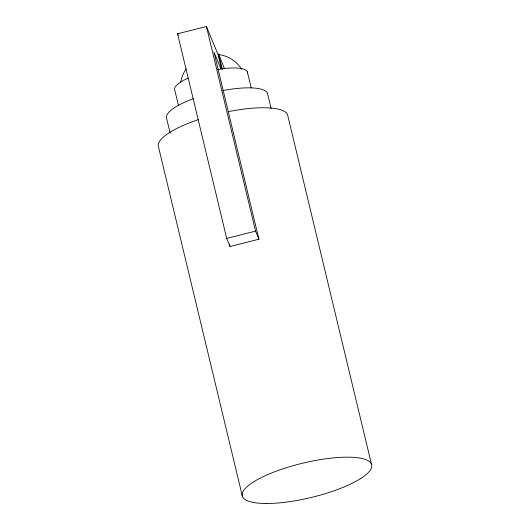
<?xml version="1.0" encoding="UTF-8"?>
<svg xmlns="http://www.w3.org/2000/svg" width="530" height="530" viewBox="0 0 530 530"><rect width="100%" height="100%" fill="white"/><g stroke="black" fill="none" stroke-linecap="round" stroke-linejoin="round"><path stroke-width="0.79" d="M221.01 69.059L213.968 52.039L258.912 239.229L230.04 246.503L226.688 238.394L177.563 33.774L206.428 26.5L218.049 54.583L221.467 68.847M226.688 238.394L255.559 231.126L258.912 239.229M177.563 33.774L178.193 35.291M371.437 464.088L287.545 114.659A66.561 17.675 -13.5 0 0 228.351 111.645M271.128 108.551L267.451 93.253A52.006 13.813 -13.5 0 0 222.64 90.617M247.358 71.841L251.227 87.947M224.402 68.549L218.559 53.775L222.302 69.37M206.428 26.5L255.559 231.126M229.464 244.091L230.04 246.503M178.451 105.424L174.781 90.126A37.451 9.944 -13.5 0 1 188.09 78.162M170.15 133.129L166.672 118.634A52.006 13.813 -13.5 0 1 193.238 98.726M242.455 496.577L158.563 147.148A66.561 17.675 -13.5 0 1 198.2 119.667M217.525 69.503A37.451 9.944 -13.5 0 1 247.55 73.133M180.703 82.342A33.178 31.959 -22.5 0 1 186.169 68.827M218.34 54.504A33.178 31.959 -22.5 0 1 241.673 69.211M266.173 503.5A66.561 17.675 -13.5 0 0 371.007 468.917A66.561 17.675 -13.5 0 0 283.656 468.58A66.561 17.675 -13.5 0 0 266.173 503.5"/></g></svg>
